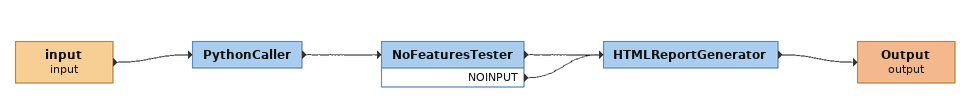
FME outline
input (input)
    -> PythonCaller
PythonCaller
    -> NoFeaturesTester
NoFeaturesTester
    NOINPUT -> HTMLReportGenerator
    -> HTMLReportGenerator
HTMLReportGenerator
    -> Output (output)
Output (output)
